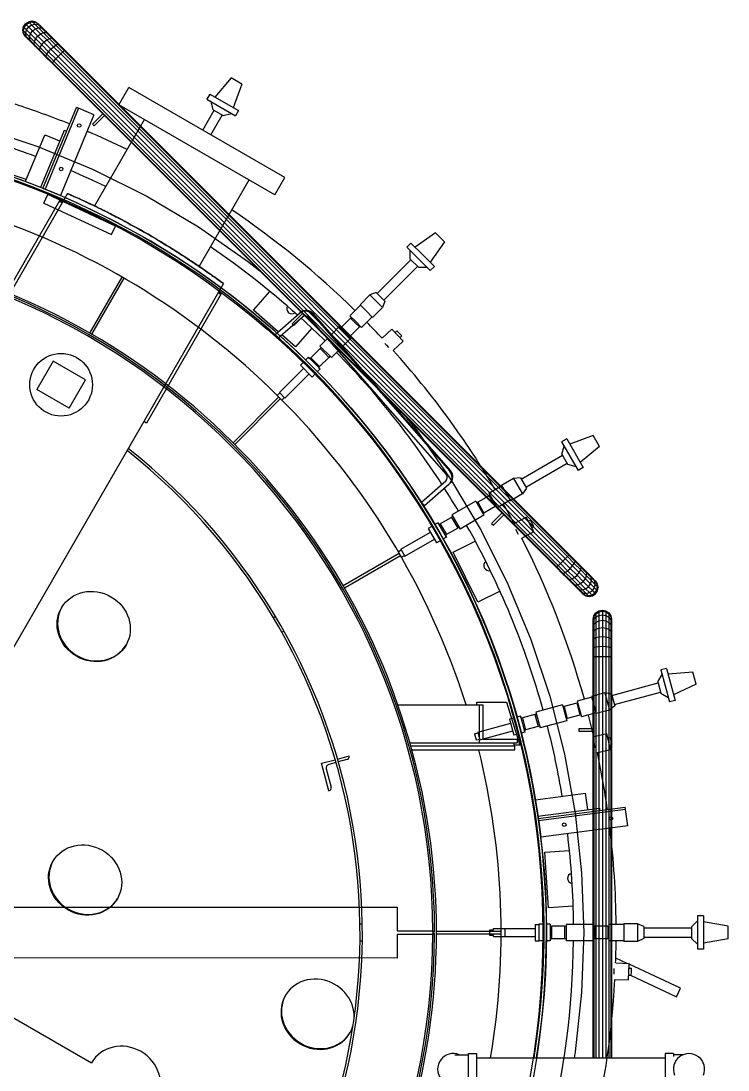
# Model space of a CAD drawing. Header units: metres. Extents: x 0 to 63075, y 0 to 44550.
# Drawn here: x 54203 to 54487.8, y 40315.3 to 40737.9 of the extents above; entities that cross this region are included whole.
import ezdxf

# ---------------------------------------------------------------- set-up
doc = ezdxf.new("R2010")
doc.units = ezdxf.units.M
doc.header["$LTSCALE"] = 75
for name, color, linetype in [('GSB', 7, 'Continuous'), ('ML6', 1, 'Continuous'), ('SL1', 8, 'Continuous')]:
    doc.layers.add(name, color=color, linetype=linetype)

# ---------------------------------------------------------------- blocks, each defined once
blk = doc.blocks.new('A$C6bae614f')
at = {"layer": 'SL1'}
for p, q in [((375117.7, 46084.1), (375123, 46092)), ((375119.9, 46082), (375125.2, 46089.8)), ((375123, 46092), (375130.9, 46097.3)), ((375125.2, 46089.8), (375123, 46092)), ((375125.2, 46089.8), (375133.1, 46095.2)), ((375125.2, 46089.8), (375142.2, 46072.9)), ((375130.9, 46097.3), (375140.3, 46099.2)), ((375133.1, 46095.2), (375130.9, 46097.3)), ((375133.1, 46095.2), (375142.3, 46097.1)), ((375133.1, 46095.2), (375139.5, 46088.8)), ((375139.5, 46088.8), (375148.5, 46091)), ((375140.3, 46099.2), (375149.6, 46097.3)), ((375142.3, 46097.1), (375140.3, 46099.2)), ((375142.3, 46097.1), (375151.5, 46095.4)), ((375142.3, 46097.1), (375148.5, 46091)), ((375148.5, 46091), (375157.3, 46089.7)), ((375148.5, 46091), (375158.4, 46081.1)), ((375149.6, 46097.3), (375157.5, 46092)), ((375151.5, 46095.4), (375149.6, 46097.3)), ((375151.5, 46095.4), (375159.3, 46090.3)), ((375151.5, 46095.4), (375157.3, 46089.7)), ((375157.5, 46092), (375164.5, 46085)), ((375115.9, 46074.8), (375117.7, 46084.1)), ((375117.7, 46065.5), (375115.9, 46074.8)), ((375115.9, 46074.8), (375124.1, 46066.6)), ((375119.9, 46082), (375117.7, 46084.1)), ((375123, 46057.5), (375117.7, 46065.5)), ((375125.4, 46057.8), (375117.7, 46065.5)), ((375117.9, 46072.7), (375119.9, 46082)), ((375119.7, 46063.5), (375117.9, 46072.7)), ((375124.8, 46055.8), (375119.7, 46063.5)), ((375126.3, 46075.6), (375119.9, 46082)), ((375124.1, 46066.6), (375126.3, 46075.6)), ((375125.4, 46057.8), (375124.1, 46066.6)), ((375124.1, 46066.6), (375134, 46056.7)), ((375126.3, 46075.6), (375131.7, 46083.3)), ((375136.6, 46065.2), (375126.3, 46075.6)), ((375131.7, 46083.3), (375139.5, 46088.8)), ((375134, 46056.7), (375136.6, 46065.2)), ((375136.6, 46065.2), (375142.2, 46072.9)), ((375166.8, 46035.1), (375136.6, 46065.2)), ((375139.5, 46088.8), (375163.6, 46064.7)), ((375142.2, 46072.9), (375149.8, 46078.4)), ((375142.2, 46072.9), (375191.4, 46023.7)), ((375149.8, 46078.4), (375158.4, 46081.1)), ((375156.1, 46058.9), (375163.6, 46064.7)), ((375157.3, 46089.7), (375164.5, 46085)), ((375157.3, 46089.7), (375166.5, 46080.5)), ((375158.4, 46081.1), (375204.7, 46034.7)), ((375158.4, 46081.1), (375166.5, 46080.5)), ((375163.6, 46064.7), (375171.5, 46068)), ((375163.6, 46064.7), (375180, 46048.3)), ((375164.5, 46085), (375172.9, 46076.6)), ((375166.5, 46080.5), (375209.7, 46037.2)), ((375166.5, 46080.5), (375172.9, 46076.6)), ((375171.5, 46068), (375178.7, 46068.2)), ((375172.9, 46076.6), (375184.1, 46065.4)), ((375178.7, 46068.2), (375184.1, 46065.4)), ((375184.1, 46065.4), (376581.6, 44667.9)), ((375123, 46057.5), (375124.8, 46055.8)), ((375124.8, 46055.8), (375130, 46050.5)), ((375130, 46050.5), (375125.4, 46057.8)), ((375125.4, 46057.8), (375134.6, 46048.6)), ((375130, 46050.5), (375138.4, 46042.1)), ((375134, 46056.7), (375147.1, 46043.6)), ((375134.6, 46048.6), (375134, 46056.7)), ((375134.6, 46048.6), (375146.8, 46036.3)), ((375138.4, 46042.1), (375134.6, 46048.6)), ((375138.4, 46042.1), (375149.6, 46030.9)), ((375146.8, 46036.3), (375147.1, 46043.6)), ((375146.8, 46036.3), (375177.8, 46005.3)), ((375149.6, 46030.9), (375146.8, 46036.3)), ((375147.1, 46043.6), (375150.4, 46051.5)), ((375147.1, 46043.6), (375198.8, 45991.9)), ((375150.4, 46051.5), (375156.1, 46058.9)), ((375162.8, 46027.9), (375166.8, 46035.1)), ((375166.8, 46035.1), (375172.8, 46042.2)), ((375185.1, 46016.8), (375166.8, 46035.1)), ((375172.8, 46042.2), (375180, 46048.3)), ((375180, 46048.3), (375187.2, 46052.3)), ((375180, 46048.3), (375198.3, 46030)), ((375187.2, 46052.3), (375193.4, 46053.6)), ((375193.4, 46053.6), (375197.6, 46052)), ((375198.3, 46030), (375204.7, 46034.7)), ((375204.7, 46034.7), (375209.7, 46037.2)), ((375204.7, 46034.7), (376576.5, 44662.8)), ((375209.7, 46037.2), (375212.5, 46037.1)), ((375209.7, 46037.2), (375226.9, 46020)), ((375149.6, 46030.9), (375163, 46017.5)), ((375161.5, 46021.7), (375162.8, 46027.9)), ((375163, 46017.5), (375161.5, 46021.7)), ((375163, 46017.5), (375178, 46002.6)), ((375177.8, 46005.3), (375180.3, 46010.3)), ((375178, 46002.6), (375177.8, 46005.3)), ((375177.8, 46005.3), (375195, 45988.1)), ((375180.3, 46010.3), (375185.1, 46016.8)), ((375185.1, 46016.8), (375191.4, 46023.7)), ((375185.1, 46016.8), (375204.4, 45997.5)), ((375191.4, 46023.7), (375198.3, 46030)), ((375191.4, 46023.7), (375211, 46004.1)), ((375198.3, 46030), (375217.6, 46010.7)), ((375211, 46004.1), (375223.2, 46016.3)), ((375217.6, 46010.7), (376570.9, 44657.2)), ((375223.2, 46016.3), (375226.9, 46020)), ((375226.9, 46020), (375228.2, 46021.3)), ((375226.9, 46020), (376580.3, 44666.6)), ((375178, 46002.6), (375193.7, 45986.8)), ((375193.7, 45986.8), (375195, 45988.1)), ((376547.1, 44633.4), (375193.7, 45986.8)), ((375195, 45988.1), (375198.8, 45991.9)), ((375195, 45988.1), (376548.4, 44634.7)), ((375198.8, 45991.9), (375204.4, 45997.5)), ((375198.8, 45991.9), (376552.1, 44638.4)), ((375204.4, 45997.5), (375211, 46004.1)), ((375204.4, 45997.5), (376557.7, 44644)), ((375211, 46004.1), (376564.3, 44650.6)), ((375674.4, 45946.4), (375631.4, 45895.1)), ((375703.5, 45929.6), (375674.4, 45946.4)), ((375703.5, 45929.6), (375680.6, 45866.7)), ((375373.5, 45874.5), (375400.2, 45920.8)), ((375818.5, 45679.3), (375400.2, 45920.8)), ((375617.5, 45903.1), (375609.6, 45889.4)), ((375617.5, 45903.1), (375694.5, 45858.7)), ((375169.7, 45650.1), (375259.7, 45867.4)), ((375265.5, 45865), (375175.6, 45647.8)), ((375265.5, 45865), (375259.7, 45867.4)), ((375306.6, 45847.9), (375265.5, 45865)), ((375791.8, 45633), (375373.5, 45874.5)), ((375609.6, 45889.4), (375686.6, 45844.9)), ((375626.7, 45861.1), (375620.8, 45882.9)), ((375306.6, 45847.9), (375216.7, 45630.8)), ((375330.7, 45849.9), (375303, 45822.2)), ((375307.5, 45817.8), (375335.1, 45845.4)), ((375598.4, 45806.3), (375629.1, 45859.7)), ((375620.2, 45793.7), (375651.1, 45847)), ((375626.7, 45861.1), (375653.6, 45845.6)), ((375653.6, 45845.6), (375675.4, 45851.4)), ((375694.5, 45858.7), (375686.6, 45844.9)), ((375004.3, 45813.1), (375156.7, 45762.4)), ((375303, 45822.2), (375307.5, 45817.8)), ((375308.4, 45602.9), (375442.3, 45834.8)), ((375172.9, 45790.6), (375122.3, 45668.5)), ((375227.3, 45805.9), (375163.8, 45652.5)), ((375215.3, 45776.9), (375178.9, 45792)), ((375233.2, 45803.5), (375227.3, 45805.9)), ((375156.7, 45762.4), (375305.1, 45700.9)), ((375124.6, 45674), (374992.1, 45719)), ((375305.1, 45700.9), (375448.7, 45629)), ((375589, 45440.9), (375722.9, 45672.8)), ((375791.8, 45633), (375818.5, 45679.3)), ((375169.7, 45650.3), (375175.6, 45647.8)), ((375175.6, 45647.8), (375216.7, 45630.8)), ((375235.9, 45636.2), (373486.8, 42606.9)), ((375015, 45270.6), (375215.2, 45617.4)), ((375172.4, 45610.7), (375183.1, 45633.7)), ((375364.4, 45549.2), (375183.1, 45633.7)), ((375448.7, 45629), (375586.9, 45547)), ((375172.4, 45610.7), (375353.7, 45526.2)), ((375353.7, 45526.2), (375364.4, 45549.2)), ((375586.9, 45547), (375718.8, 45455.4)), ((376223.2, 45530.8), (376168.4, 45492.3)), ((376247, 45507), (376223.2, 45530.8)), ((376157.1, 45503.7), (376145.9, 45492.5)), ((376157.1, 45503.7), (376188.5, 45472.3)), ((376247, 45507), (376208.6, 45452.2)), ((376145.9, 45492.5), (376208.7, 45429.6)), ((376155, 45460.8), (376155, 45483.3)), ((376188.5, 45472.3), (376219.9, 45440.8)), ((375718.8, 45455.4), (375751.3, 45429.2)), ((376066.6, 45368), (376157.1, 45458.8)), ((376155, 45460.8), (376177, 45438.8)), ((376084.2, 45350.4), (376175, 45440.8)), ((376177, 45438.8), (376199.6, 45438.8)), ((376219.9, 45440.8), (376208.7, 45429.6)), ((375654.2, 45394.7), (373905.1, 42365.4)), ((375381.9, 45412.5), (375295.2, 45262.3)), ((375300.7, 45259.1), (375387.4, 45409.3)), ((375648.2, 45367.4), (375448, 45020.6)), ((375734.9, 45323.9), (375778.8, 45373.9)), ((376046.8, 45364.3), (376020.5, 45338.1)), ((376063.9, 45370.7), (376046.8, 45364.3)), ((376046.8, 45364.3), (376080.5, 45330.5)), ((376063.9, 45370.7), (376087, 45347.6)), ((376021.9, 45336.8), (375993.5, 45308.4)), ((376020.5, 45338.1), (376037.4, 45321.2)), ((376080.5, 45330.5), (376054.3, 45304.3)), ((376087, 45347.6), (376080.5, 45330.5)), ((375801.3, 45265.7), (375734.9, 45323.9)), ((375791.9, 45257.5), (375857.3, 45314.7)), ((375865.7, 45305.1), (375800.3, 45247.9)), ((375865.9, 45314.6), (375838.3, 45286.9)), ((375842.8, 45282.5), (375870.4, 45310.1)), ((375857.3, 45314.7), (375859.5, 45316.5)), ((376251.5, 44883.3), (375883.6, 45303.9)), ((375893.2, 45312.3), (376261, 44891.6)), ((376263.1, 44893.5), (375895.3, 45314.1)), ((375995.1, 45302.5), (375970.4, 45277.7)), ((375993.5, 45308.4), (376009, 45292.8)), ((375997.4, 45304.5), (375995.1, 45302.5)), ((375995.1, 45302.5), (376006.9, 45290.7)), ((376053, 45305.6), (376024.6, 45277.3)), ((376037.4, 45321.2), (376054.3, 45304.3)), ((375838.3, 45286.9), (375842.8, 45282.5)), ((375891.6, 45275), (375847.7, 45225)), ((375964.5, 45279.4), (375943.8, 45258.7)), ((375964.5, 45279.4), (375995.6, 45248.3)), ((375968.4, 45275.5), (375970.4, 45277.7)), ((375970.4, 45277.7), (375982.2, 45265.9)), ((376018.7, 45278.9), (375994, 45254.1)), ((376006.9, 45290.7), (376018.7, 45278.9)), ((376009, 45292.8), (376024.6, 45277.3)), ((376020.7, 45281.2), (376018.7, 45278.9)), ((375800.3, 45247.9), (375791.9, 45257.5)), ((375847.7, 45225), (375810.9, 45257.2)), ((375932.8, 45247.7), (375912.4, 45227.3)), ((375995.6, 45248.3), (375972.8, 45225.5)), ((375982.2, 45265.9), (375994, 45254.1)), ((375991.7, 45252.2), (375994, 45254.1)), ((376079.7, 45248.1), (376106, 45272.7)), ((376121, 45256.6), (376106, 45272.7)), ((376114.4, 45263.7), (376119.5, 45268.4)), ((376126.1, 45261.4), (376119.5, 45268.4)), ((376136, 45240.5), (376121, 45256.6)), ((376132.7, 45254.3), (376126.1, 45261.4)), ((376127.6, 45249.5), (376132.7, 45254.3)), ((375913.2, 45220.6), (375888.4, 45195.8)), ((375912.4, 45227.3), (375943.5, 45196.2)), ((375916.3, 45223.4), (375913.2, 45220.6)), ((375913.2, 45220.6), (375925, 45208.8)), ((376087.2, 45234.2), (376091.8, 45229.3)), ((376091.8, 45229.3), (376097.1, 45223.5)), ((376109.4, 45215.7), (376136, 45240.5)), ((375882, 45197.3), (375874.9, 45190.1)), ((375882, 45197.3), (375874.9, 45190.1)), ((375913.5, 45165.8), (375882, 45197.3)), ((375886.1, 45193.2), (375882, 45197.3)), ((375886.1, 45193.2), (375888.4, 45195.8)), ((375888.4, 45195.8), (375912.1, 45172.2)), ((375936.8, 45197), (375912.1, 45172.2)), ((375925, 45208.8), (375936.8, 45197)), ((375939.6, 45200.1), (375936.8, 45197)), ((375961.8, 45214.5), (375943.5, 45196.2)), ((375197.4, 45186.5), (375153.7, 45110.9)), ((375284, 45136.5), (375197.4, 45186.5)), ((375804.1, 45102.9), (375868.7, 45167.5)), ((375868.2, 45183.4), (375860.5, 45175.7)), ((375868.2, 45183.4), (375860.5, 45175.7)), ((375860.5, 45175.7), (375891.9, 45144.2)), ((375913.5, 45165.8), (375906.3, 45158.7)), ((375913.5, 45165.8), (375906.3, 45158.7)), ((375909.4, 45169.9), (375912.1, 45172.2)), ((375909.4, 45169.9), (375913.5, 45165.8)), ((375240.3, 45060.9), (375284, 45136.5)), ((375819.2, 45087.9), (375883.7, 45152.4)), ((375899.6, 45151.9), (375891.9, 45144.2)), ((375899.6, 45151.9), (375891.9, 45144.2)), ((375240.3, 45060.9), (375153.7, 45110.9)), ((375802.5, 45090.8), (375679.8, 44968.1)), ((375684.3, 44963.6), (375807, 45086.3)), ((375798.4, 45094.5), (375805.4, 45101.6)), ((375798.4, 45094.5), (375810.7, 45082.2)), ((375804.1, 45102.9), (375819.2, 45087.9)), ((375810.7, 45082.2), (375817.8, 45089.2)), ((375448, 45020.6), (375440.6, 45024.8)), ((376145.5, 45035), (376171.6, 45002.6)), ((376171.6, 45002.6), (376263.2, 44870.6)), ((376574.9, 44978.2), (376561.2, 44970.3)), ((376561.2, 44970.3), (376605.6, 44893.3)), ((376574.9, 44978.2), (376619.3, 44901.2)), ((376645.8, 44987.3), (376582.9, 44964.3)), ((376662.6, 44958.2), (376645.8, 44987.3)), ((376561.8, 44937.3), (376567.6, 44959.1)), ((376561.8, 44937.3), (376577.3, 44910.4)), ((376662.6, 44958.2), (376611.3, 44915.1)), ((376452.4, 44870.6), (376563.2, 44934.9)), ((376464.8, 44849), (376575.9, 44912.9)), ((376577.3, 44910.4), (376599.1, 44904.6)), ((376619.3, 44901.2), (376605.6, 44893.3)), ((376184.9, 44808.2), (376250.3, 44865.4)), ((376258.6, 44855.8), (376193.2, 44798.6)), ((376260.7, 44857.6), (376258.6, 44855.8)), ((376263.2, 44870.6), (376345.2, 44732.5)), ((376401.1, 44852), (376366.3, 44831.9)), ((376432.2, 44872.1), (376400.1, 44853.6)), ((376400.1, 44853.6), (376424, 44812.2)), ((376450.4, 44873.9), (376432.2, 44872.1)), ((376432.2, 44872.1), (376456.1, 44830.8)), ((376450.4, 44873.9), (376466.8, 44845.7)), ((376366.4, 44825.8), (376336, 44808.3)), ((376366.3, 44831.9), (376388.3, 44793.8)), ((376369.1, 44827.1), (376366.4, 44825.8)), ((376366.4, 44825.8), (376383.1, 44796.9)), ((376456.1, 44830.8), (376424, 44812.2)), ((376466.8, 44845.7), (376456.1, 44830.8)), ((376193.2, 44798.6), (376184.9, 44808.2)), ((376330.8, 44811.4), (376267, 44774.6)), ((376330.8, 44811.4), (376352.8, 44773.3)), ((376333.5, 44806.6), (376336, 44808.3)), ((376336, 44808.3), (376352.7, 44779.4)), ((376383.1, 44796.9), (376352.7, 44779.4)), ((376385.5, 44798.6), (376383.1, 44796.9)), ((376423.1, 44813.9), (376388.3, 44793.8)), ((376266, 44767.9), (376235.7, 44750.4)), ((376269.8, 44769.8), (376266, 44767.9)), ((376266, 44767.9), (376282.7, 44739)), ((376267, 44774.6), (376289, 44736.5)), ((376352.8, 44773.3), (376289, 44736.5)), ((376350, 44778.1), (376352.7, 44779.4)), ((376401.2, 44779.3), (376373.5, 44751.7)), ((376378, 44747.2), (376405.7, 44774.8)), ((376434, 44751.4), (376465.7, 44768.3)), ((376486.4, 44729.5), (376465.7, 44768.3)), ((376212.9, 44743.6), (376203.5, 44738.2)), ((376212.9, 44743.6), (376203.5, 44738.2)), ((376229.9, 44753.4), (376221.1, 44748.4)), ((376229.9, 44753.4), (376221.1, 44748.4)), ((376252.1, 44714.9), (376229.9, 44753.4)), ((376232.8, 44748.5), (376229.9, 44753.4)), ((376232.8, 44748.5), (376235.7, 44750.4)), ((376235.7, 44750.4), (376252.4, 44721.5)), ((376286.2, 44741.2), (376282.7, 44739)), ((376373.5, 44751.7), (376378, 44747.2)), ((376471.5, 44757.4), (376477.7, 44760.7)), ((376486.8, 44743.6), (376477.7, 44760.7)), ((376480.6, 44740.4), (376486.8, 44743.6)), ((376130.2, 44682.5), (376209.3, 44728.2)), ((376203.5, 44738.2), (376225.7, 44699.7)), ((376252.1, 44714.9), (376243.4, 44709.9)), ((376252.1, 44714.9), (376243.4, 44709.9)), ((376249.3, 44719.9), (376252.4, 44721.5)), ((376249.3, 44719.9), (376252.1, 44714.9)), ((376282.7, 44739), (376252.4, 44721.5)), ((376345.2, 44732.5), (376417.1, 44588.9)), ((376437.6, 44736), (376444.5, 44723.2)), ((376454.3, 44712.4), (376486.4, 44729.5)), ((376140.8, 44664), (376219.9, 44709.7)), ((376235.2, 44705.1), (376225.7, 44699.7)), ((376235.2, 44705.1), (376225.7, 44699.7)), ((376270, 44674.6), (376329.7, 44704)), ((376125.5, 44671.2), (375975.3, 44584.4)), ((375978.5, 44578.9), (376128.7, 44665.7)), ((376122.5, 44675.8), (376131.1, 44680.8)), ((376122.5, 44675.8), (376131.2, 44660.7)), ((376130.2, 44682.5), (376140.8, 44664)), ((376131.2, 44660.7), (376139.9, 44665.7)), ((376336.3, 44540), (376270, 44674.6)), ((376564.3, 44650.6), (376580.3, 44666.6)), ((376590.2, 44638), (376570.9, 44657.2)), ((376595, 44644.4), (376576.5, 44662.8)), ((376580.3, 44666.6), (376581.6, 44667.9)), ((376597.5, 44649.4), (376580.3, 44666.6)), ((376597.3, 44652.2), (376581.6, 44667.9)), ((376547.1, 44633.4), (376548.4, 44634.7)), ((376547.1, 44633.4), (376562.8, 44617.6)), ((376548.4, 44634.7), (376557.7, 44644)), ((376565.6, 44617.5), (376548.4, 44634.7)), ((376570.6, 44620), (376552.1, 44638.4)), ((376557.7, 44644), (376564.3, 44650.6)), ((376577, 44624.8), (376557.7, 44644)), ((376583.9, 44631.1), (376564.3, 44650.6)), ((376577, 44624.8), (376583.9, 44631.1)), ((376583.9, 44631.1), (376590.2, 44638)), ((376583.9, 44631.1), (376602.5, 44612.5)), ((376590.2, 44638), (376595, 44644.4)), ((376590.2, 44638), (376625, 44603.2)), ((376595, 44644.4), (376597.5, 44649.4)), ((376595, 44644.4), (376612.5, 44626.9)), ((376597.5, 44649.4), (376597.3, 44652.2)), ((376597.3, 44652.2), (376612.3, 44637.2)), ((376597.5, 44649.4), (376613.8, 44633)), ((376608.5, 44619.6), (376612.5, 44626.9)), ((376613.8, 44633), (376612.3, 44637.2)), ((376612.3, 44637.2), (376625.7, 44623.8)), ((376612.5, 44626.9), (376613.8, 44633)), ((376612.5, 44626.9), (376628.2, 44611.1)), ((376613.8, 44633), (376649.9, 44596.9)), ((376562.8, 44617.6), (376565.6, 44617.5)), ((376562.8, 44617.6), (376577.8, 44602.7)), ((376565.6, 44617.5), (376570.6, 44620)), ((376565.6, 44617.5), (376581.9, 44601.2)), ((376570.6, 44620), (376577, 44624.8)), ((376570.6, 44620), (376588.1, 44602.5)), ((376595.3, 44606.4), (376577, 44624.8)), ((376577.8, 44602.7), (376581.9, 44601.2)), ((376577.8, 44602.7), (376591.2, 44589.3)), ((376581.9, 44601.2), (376588.1, 44602.5)), ((376581.9, 44601.2), (376618, 44565)), ((376588.1, 44602.5), (376595.3, 44606.4)), ((376588.1, 44602.5), (376617, 44573.6)), ((376595.3, 44606.4), (376602.5, 44612.5)), ((376625.5, 44576.3), (376595.3, 44606.4)), ((376602.5, 44612.5), (376608.5, 44619.6)), ((376602.5, 44612.5), (376619.2, 44595.8)), ((376619.2, 44595.8), (376625, 44603.2)), ((376625, 44603.2), (376628.2, 44611.1)), ((376625, 44603.2), (376655.4, 44572.8)), ((376628.5, 44618.4), (376625.7, 44623.8)), ((376625.7, 44623.8), (376636.9, 44612.6)), ((376628.2, 44611.1), (376628.5, 44618.4)), ((376628.2, 44611.1), (376641.4, 44598)), ((376636.9, 44612.6), (376650.5, 44598.9)), ((376640.7, 44606.1), (376636.9, 44612.6)), ((376641.4, 44598), (376640.7, 44606.1)), ((376649.9, 44596.9), (376645.3, 44604.2)), ((376655.6, 44591.2), (376650.5, 44598.9)), ((376650.5, 44598.9), (376652.3, 44597.2)), ((376417.1, 44588.9), (376478.5, 44440.5)), ((376591.2, 44589.3), (376596.6, 44586.5)), ((376591.2, 44589.3), (376610.8, 44569.7)), ((376596.6, 44586.5), (376603.8, 44586.7)), ((376602.4, 44578.1), (376608.8, 44574.2)), ((376603.8, 44586.7), (376611.8, 44590)), ((376608.8, 44574.2), (376617, 44573.6)), ((376611.8, 44590), (376619.2, 44595.8)), ((376617, 44573.6), (376625.5, 44576.3)), ((376617, 44573.6), (376626.8, 44563.7)), ((376619.2, 44595.8), (376633.1, 44581.9)), ((376625.5, 44576.3), (376633.1, 44581.9)), ((376635.8, 44566), (376625.5, 44576.3)), ((376633.1, 44581.9), (376638.7, 44589.5)), ((376633.1, 44581.9), (376643.6, 44571.4)), ((376635.8, 44566), (376643.6, 44571.4)), ((376638.7, 44589.5), (376641.4, 44598)), ((376641.4, 44598), (376651.2, 44588.1)), ((376643.6, 44571.4), (376649, 44579.2)), ((376643.6, 44571.4), (376650.1, 44564.9)), ((376649, 44579.2), (376651.2, 44588.1)), ((376651.2, 44588.1), (376649.9, 44596.9)), ((376649.9, 44596.9), (376655.6, 44591.2)), ((376650.1, 44564.9), (376655.4, 44572.8)), ((376651.2, 44588.1), (376657.4, 44582)), ((376657.6, 44589.3), (376652.3, 44597.2)), ((376652.3, 44562.7), (376657.6, 44570.6)), ((376655.4, 44572.8), (376657.4, 44582)), ((376655.4, 44572.8), (376657.6, 44570.6)), ((376657.4, 44582), (376655.6, 44591.2)), ((376655.6, 44591.2), (376657.6, 44589.3)), ((376657.4, 44582), (376659.4, 44579.9)), ((376659.4, 44579.9), (376657.6, 44589.3)), ((376657.6, 44570.6), (376659.4, 44579.9)), ((376396, 44569.5), (376336.3, 44540)), ((376610.8, 44569.7), (376616, 44564.4)), ((376610.8, 44569.7), (376618, 44565)), ((376616, 44564.4), (376623.8, 44559.3)), ((376616, 44564.4), (376617.8, 44562.7)), ((376617.8, 44562.7), (376625.7, 44557.4)), ((376618, 44565), (376626.8, 44563.7)), ((376618, 44565), (376623.8, 44559.3)), ((376623.8, 44559.3), (376633, 44557.6)), ((376623.8, 44559.3), (376625.7, 44557.4)), ((376625.7, 44557.4), (376635, 44555.5)), ((376626.8, 44563.7), (376635.8, 44566)), ((376626.8, 44563.7), (376633, 44557.6)), ((376633, 44557.6), (376642.2, 44559.6)), ((376633, 44557.6), (376635, 44555.5)), ((376635, 44555.5), (376644.4, 44557.4)), ((376644.4, 44557.4), (376635.8, 44566)), ((376642.2, 44559.6), (376650.1, 44564.9)), ((376644.4, 44557.4), (376652.3, 44562.7)), ((376650.1, 44564.9), (376652.3, 44562.7)), ((376653.1, 44511.8), (376661.1, 44517.1)), ((376653.1, 44508.9), (376661.1, 44514)), ((376661.1, 44517.1), (376661, 43317.8)), ((376661.1, 44517.1), (376670.4, 44519)), ((376661.1, 44514), (376670.4, 44515.8)), ((376670.4, 44519), (376679.7, 44517.1)), ((376670.4, 44519), (376670.4, 43317.8)), ((376670.4, 44515.8), (376679.7, 44514)), ((376679.7, 44517.1), (376687.6, 44511.8)), ((376679.7, 44517.1), (376679.7, 43317.8)), ((376679.7, 44514), (376687.6, 44508.9)), ((375793.5, 44501.8), (375788, 44498.6)), ((376646, 44494.6), (376647.8, 44503.9)), ((376646, 44492.1), (376647.8, 44501.2)), ((376646, 44494.6), (376646, 44492.1)), ((376646, 44484.7), (376647.8, 44493.1)), ((376646, 43317.8), (376646, 44492.1)), ((376647.8, 44503.9), (376647.8, 43317.8)), ((376647.8, 44503.9), (376653.1, 44511.8)), ((376647.8, 44501.2), (376653.1, 44508.9)), ((376647.8, 44493.1), (376653.1, 44500.2)), ((376647.8, 44480.1), (376653.1, 44486.2)), ((376653.1, 44511.8), (376653.1, 43317.8)), ((376653.1, 44500.2), (376661.1, 44505)), ((376653.1, 44486.2), (376661.1, 44490.4)), ((376661.1, 44505), (376670.4, 44506.6)), ((376661.1, 44490.4), (376670.4, 44491.8)), ((376670.4, 44506.6), (376679.7, 44505)), ((376670.4, 44491.8), (376679.7, 44490.4)), ((376679.7, 44505), (376687.6, 44500.2)), ((376679.7, 44490.4), (376687.6, 44486.2)), ((376687.6, 44511.8), (376692.9, 44503.9)), ((376687.6, 44508.9), (376687.6, 44511.8)), ((376687.6, 44508.9), (376692.9, 44501.2)), ((376687.6, 44508.9), (376687.6, 43317.8)), ((376687.6, 44500.2), (376692.9, 44493.1)), ((376687.6, 44486.2), (376692.9, 44480.1)), ((376692.9, 44503.9), (376694.8, 44494.6)), ((376692.9, 44501.2), (376692.9, 44503.9)), ((376692.9, 44501.2), (376692.9, 43317.8)), ((376692.9, 44501.2), (376694.8, 44492.1)), ((376692.9, 44493.1), (376694.8, 44484.7)), ((376694.8, 44492.1), (376694.8, 44494.6)), ((376694.8, 44492.1), (376694.8, 43317.8)), ((375810.5, 44459.6), (375816, 44462.8)), ((376646, 44472.8), (376647.8, 44480.1)), ((376646, 44456.9), (376647.8, 44462.7)), ((376647.8, 44462.7), (376653.1, 44467.7)), ((376653.1, 44467.7), (376661.1, 44471)), ((376661.1, 44471), (376670.4, 44472.1)), ((376670.4, 44472.1), (376679.7, 44471)), ((376679.7, 44471), (376687.6, 44467.7)), ((376687.6, 44467.7), (376692.9, 44462.7)), ((376692.9, 44480.1), (376694.8, 44472.8)), ((376692.9, 44462.7), (376694.8, 44456.9)), ((376478.5, 44440.5), (376529.2, 44288.1)), ((376646, 44438), (376647.8, 44442)), ((376647.8, 44442), (376653.1, 44445.4)), ((376653.1, 44445.4), (376661.1, 44447.7)), ((376661.1, 44447.7), (376670.4, 44448.5)), ((376670.4, 44448.5), (376679.7, 44447.7)), ((376679.7, 44447.7), (376687.6, 44445.4)), ((376687.6, 44445.4), (376692.9, 44442)), ((376692.9, 44442), (376694.8, 44438)), ((376646, 44416.8), (376647.8, 44418.9)), ((376647.8, 44418.9), (376653.1, 44420.7)), ((376653.1, 44420.7), (376661.1, 44421.8)), ((376661.1, 44421.8), (376670.4, 44422.2)), ((376670.4, 44422.2), (376679.7, 44421.8)), ((376679.7, 44421.8), (376687.6, 44420.7)), ((376687.6, 44420.7), (376692.9, 44418.9)), ((376692.9, 44418.9), (376694.8, 44416.8)), ((376646, 44394.6), (376694.8, 44394.6)), ((376819.2, 44326.4), (376830.5, 44345.9)), ((376842.4, 44362.6), (376827.1, 44358.5)), ((376827.1, 44358.5), (376850.1, 44272.6)), ((376842.4, 44362.6), (376865.4, 44276.7)), ((376913.3, 44352.9), (376846.6, 44347.1)), ((376922, 44320.5), (376913.3, 44352.9)), ((376696.2, 44290.3), (376819.9, 44323.7)), ((376819.2, 44326.4), (376827.3, 44296.4)), ((376922, 44320.5), (376861.3, 44292.2)), ((376677.2, 44297), (376641.4, 44287.4)), ((376677.2, 44297), (376689.6, 44250.9)), ((376695.2, 44294), (376677.2, 44297)), ((376695.2, 44294), (376703.7, 44262.5)), ((376702.7, 44266.2), (376826.5, 44299.1)), ((376827.3, 44296.4), (376846.8, 44285.1)), ((376121.9, 44265), (376349.6, 44265)), ((376333.7, 44272.1), (376413.7, 44272.1)), ((376333.7, 44265), (376333.7, 44272.1)), ((376340, 44265), (376340, 44163.4)), ((376349.6, 44265), (376349.6, 44173)), ((376413.7, 44272.1), (376448.7, 44157.1)), ((376563.5, 44264.6), (376492.3, 44245.5)), ((376529.2, 44288.1), (376569, 44132.4)), ((376563.5, 44264.6), (376574.9, 44222.1)), ((376601.6, 44269.3), (376567.8, 44260.2)), ((376604.5, 44269.9), (376601.6, 44269.3)), ((376601.6, 44269.3), (376610.2, 44237)), ((376641.9, 44285.6), (376603.1, 44275.2)), ((376603.1, 44275.2), (376614.5, 44232.7)), ((376641.4, 44287.4), (376653.7, 44241.3)), ((376703.7, 44262.5), (376689.6, 44250.9)), ((376865.4, 44276.7), (376850.1, 44272.6)), ((376451, 44234.7), (376441.3, 44232.1)), ((376451, 44234.7), (376441.3, 44232.1)), ((376451, 44234.7), (376462.5, 44191.7)), ((376452.5, 44229.2), (376451, 44234.7)), ((376489.7, 44239.3), (376455.8, 44230.3)), ((376493.8, 44240.2), (376489.7, 44239.3)), ((376489.7, 44239.3), (376498.3, 44207.1)), ((376492.3, 44245.5), (376503.7, 44203)), ((376564.9, 44259.3), (376567.8, 44260.2)), ((376567.8, 44260.2), (376576.4, 44228)), ((376610.2, 44237), (376576.4, 44228)), ((376613.1, 44238), (376610.2, 44237)), ((376653.3, 44243.1), (376614.5, 44232.7)), ((376689.6, 44250.9), (376653.7, 44241.3)), ((376336.4, 44192), (376424.6, 44215.6)), ((376432.1, 44229.6), (376421.6, 44226.8)), ((376432.1, 44229.6), (376421.6, 44226.8)), ((376421.6, 44226.8), (376433.1, 44183.8)), ((376452.5, 44229.2), (376455.8, 44230.3)), ((376455.8, 44230.3), (376464.5, 44198)), ((376498.3, 44207.1), (376464.5, 44198)), ((376502.3, 44208.3), (376498.3, 44207.1)), ((376574.9, 44222.1), (376503.7, 44203)), ((376573.5, 44227.4), (376576.4, 44228)), ((376327.2, 44187.5), (376336.8, 44190.1)), ((376327.2, 44187.5), (376331.7, 44170.7)), ((376336.4, 44192), (376341.9, 44171.4)), ((376341.9, 44171.4), (376430.1, 44195)), ((376443.6, 44186.7), (376433.1, 44183.8)), ((376443.6, 44186.7), (376433.1, 44183.8)), ((376462.5, 44191.7), (376452.8, 44189.1)), ((376462.5, 44191.7), (376452.8, 44189.1)), ((376461.1, 44197.3), (376464.5, 44198)), ((376461.1, 44197.3), (376462.5, 44191.7)), ((376606.9, 44200.9), (376606.9, 44194.6)), ((376646, 44200.9), (376606.9, 44200.9)), ((376606.9, 44194.6), (376646, 44194.6)), ((376647.6, 44179.9), (376682.7, 44188)), ((376692.6, 44145.2), (376682.7, 44188)), ((376685.4, 44176), (376692.3, 44177.6)), ((376694.4, 44168.2), (376692.3, 44177.6)), ((376154.1, 44163.4), (376441.6, 44163.4)), ((376435.4, 44153.9), (376156.8, 44153.9)), ((376331.7, 44170.7), (376341.4, 44173.2)), ((376349.6, 44173), (376441.6, 44173)), ((376433, 44163.4), (376433, 44153.9)), ((376448.7, 44157.1), (376433, 44157.1)), ((376435.4, 44144.4), (376435.4, 44153.9)), ((376441.6, 44173), (376441.6, 44163.4)), ((376647.1, 44164.1), (376650.4, 44149.9)), ((376689.8, 44157.2), (376696.6, 44158.8)), ((376696.6, 44158.8), (376694.4, 44168.2)), ((375960, 44119.6), (375991.1, 44127.9)), ((376159.4, 44144.4), (376435.4, 44144.4)), ((376569, 44132.4), (376597.5, 43974.4)), ((376657.1, 44136.9), (376692.6, 44145.2)), ((375917.5, 44108.2), (375953.9, 44117.9)), ((375937.2, 44034.6), (375917.5, 44108.2)), ((375929.9, 44092.9), (375942.9, 44044.4)), ((375956.1, 44110.2), (375937, 44105.1)), ((375985.4, 44118.1), (375962.2, 44111.9)), ((376490.7, 44010.2), (376625.3, 44027.9)), ((376631.1, 43983.8), (376625.3, 44027.9)), ((376497.6, 43966.2), (376662.3, 43987.9)), ((376498.5, 43960), (376731.7, 43990.7)), ((376732.5, 43984.4), (376499.5, 43953.7)), ((376662.3, 43987.9), (376663.1, 43981.6)), ((376738.3, 43940.3), (376731.7, 43990.7)), ((376498.7, 43960), (376505.3, 43909.6)), ((376597.5, 43974.4), (376614.6, 43814.7)), ((376738.3, 43940.3), (376505.3, 43909.6)), ((376515.9, 43870), (376582.3, 43874.3)), ((376525.7, 43720.3), (376515.9, 43870)), ((376614.6, 43814.7), (376620.4, 43654.2)), ((374662.5, 43722.5), (376120.4, 43722.4)), ((376120.4, 43722.4), (376120.4, 43658.9)), ((376592.1, 43724.6), (376525.7, 43720.3)), ((376925.7, 43698.6), (376925.7, 43609.7)), ((376941.5, 43698.6), (376925.7, 43698.6)), ((376941.5, 43698.6), (376941.5, 43609.7)), ((376026.6, 43676.7), (376020.2, 43676.7)), ((376490.4, 43676.2), (376490.4, 43632.2)), ((376490.4, 43676.2), (376499.9, 43676.2)), ((376499.9, 43676.4), (376499.9, 43631.9)), ((376510.8, 43676.4), (376499.9, 43676.4)), ((376530.4, 43676.4), (376520.3, 43676.4)), ((376530.4, 43676.4), (376530.4, 43631.9)), ((376530.4, 43676.2), (376530.4, 43676.4)), ((376530.4, 43670.7), (376533.9, 43670.9)), ((376533.9, 43670.9), (376533.9, 43637.5)), ((376568.9, 43670.9), (376533.9, 43670.9)), ((376568.9, 43670.9), (376568.9, 43637.5)), ((376573.1, 43670.7), (376568.9, 43670.9)), ((376573.1, 43676.2), (376573.1, 43632.2)), ((376646.7, 43676.2), (376573.1, 43676.2)), ((376646.7, 43676.2), (376646.7, 43632.2)), ((376646.7, 43670.7), (376649.7, 43670.9)), ((376649.7, 43670.9), (376649.7, 43637.5)), ((376684.7, 43670.9), (376649.7, 43670.9)), ((376684.7, 43670.9), (376684.7, 43637.5)), ((376687.7, 43670.7), (376684.7, 43670.9)), ((376687.7, 43676.2), (376687.7, 43632.2)), ((376727.9, 43676.2), (376687.7, 43676.2)), ((376727.9, 43678), (376727.9, 43630.3)), ((376765, 43678), (376727.9, 43678)), ((376765, 43678), (376765, 43630.3)), ((376781.6, 43670.5), (376765, 43678)), ((376781.6, 43670.5), (376781.6, 43637.8)), ((376909.7, 43669.7), (376925.7, 43685.7)), ((377007.4, 43671), (376941.5, 43682.6)), ((377007.4, 43637.3), (377007.4, 43671)), ((376120.4, 43658.9), (376215.6, 43658.9)), ((376120.4, 43649.4), (376120.4, 43585.9)), ((376215.6, 43649.4), (376120.4, 43649.4)), ((376215.6, 43658.9), (376215.6, 43649.4)), ((376215.6, 43656.6), (376220.4, 43656.6)), ((376220.4, 43651.8), (376215.6, 43651.8)), ((376398.9, 43657.3), (376225.4, 43657.4)), ((376225.4, 43651), (376398.9, 43651)), ((376368.5, 43661.9), (376378.5, 43661.9)), ((376368.5, 43646.4), (376368.5, 43661.9)), ((376378.5, 43646.4), (376368.5, 43646.4)), ((376378.5, 43661.9), (376378.5, 43664.8)), ((376378.5, 43664.8), (376408.5, 43664.8)), ((376378.5, 43643.5), (376378.5, 43646.4)), ((376378.5, 43643.5), (376408.5, 43643.5)), ((376408.5, 43664.8), (376408.5, 43643.5)), ((376408.5, 43664.8), (376490.4, 43664.8)), ((376408.5, 43643.5), (376490.4, 43643.5)), ((376620.4, 43654.2), (376614.6, 43493.7)), ((376781.6, 43666.6), (376909.7, 43666.9)), ((376781.6, 43641.7), (376909.7, 43641.5)), ((376909.7, 43669.7), (376909.7, 43638.6)), ((376020.2, 43631.7), (376026.6, 43631.7)), ((376490.4, 43632.2), (376499.9, 43632.2)), ((376510.8, 43631.9), (376499.9, 43631.9)), ((376530.4, 43631.9), (376520.3, 43631.9)), ((376530.4, 43637.7), (376533.9, 43637.5)), ((376530.4, 43632.2), (376530.4, 43631.9)), ((376568.9, 43637.5), (376533.9, 43637.5)), ((376573.1, 43637.7), (376568.9, 43637.5)), ((376646.7, 43632.2), (376573.1, 43632.2)), ((376646.7, 43637.7), (376649.7, 43637.5)), ((376684.7, 43637.5), (376649.7, 43637.5)), ((376687.7, 43637.7), (376684.7, 43637.5)), ((376727.9, 43632.2), (376687.7, 43632.2)), ((376765, 43630.3), (376727.9, 43630.3)), ((376781.6, 43637.8), (376765, 43630.3)), ((376909.7, 43638.6), (376925.7, 43622.7)), ((377007.4, 43637.3), (376941.5, 43625.7)), ((376120.4, 43585.9), (374662.5, 43586)), ((376737.2, 43571.5), (376706.5, 43585.9)), ((376941.5, 43609.7), (376925.7, 43609.7)), ((374850, 43565), (375300.3, 43305)), ((376701.5, 43557.5), (376701, 43542.9)), ((376706.1, 43572.6), (376742, 43571.4)), ((376740.5, 43527.4), (376742, 43571.4)), ((376741.6, 43559.1), (376748.6, 43558.8)), ((376879.7, 43505.1), (376742, 43569.3)), ((376748.3, 43549.1), (376748.6, 43558.8)), ((376741, 43539.7), (376747.9, 43539.5)), ((376745.7, 43539.6), (376869, 43482.1)), ((376747.9, 43539.5), (376748.3, 43549.1)), ((376704.1, 43528.6), (376740.5, 43527.4)), ((376869, 43482.1), (376879.7, 43505.1)), ((376614.6, 43493.7), (376597.5, 43334)), ((376597.5, 43334), (376594.5, 43317.8)), ((376274.4, 43326.5), (376311.6, 43326.5)), ((376311.6, 43245.6), (376311.6, 43329.6)), ((376311.6, 43329.6), (376333.9, 43329.6)), ((376333.9, 43245.6), (376333.9, 43329.6)), ((376333.9, 43317.8), (376839.2, 43317.8)), ((376839.2, 43329.6), (376839.2, 43245.6)), ((376861.4, 43329.6), (376839.2, 43329.6)), ((376861.4, 43329.6), (376861.4, 43321.6)), ((376886.7, 43326.5), (376861.4, 43326.5))]:
    blk.add_line(p, q, dxfattribs=at)
for centre, radius in [((375267.1, 45819), 4.76), ((374370.4, 43654.2), 2150), ((374370.4, 43654.2), 2140.5), ((375218.8, 45702.3), 4.76), ((375218.7, 45123.5), 84.1), ((376693.5, 43960), 4.76), ((376568.2, 43943.5), 4.76)]:
    blk.add_circle(centre, radius, dxfattribs=at)
for centre, radius, start, end in [((374370.4, 43654.2), 2337.1, 68.1208, 71.9194), ((374370.4, 43654.2), 2150, 350.9962, 178.8135), ((374370.4, 43654.2), 2222.8, 69.4626, 74.4311), ((374370.4, 43654.2), 2337.1, 63.9728, 66.8754), ((374370.4, 43654.2), 2143.5, 350.9687, 75.5738), ((374370.4, 43654.2), 2222.8, 64.1775, 66.8434), ((374370.4, 43654.2), 2028.5, 17.5242, 72.754), ((374370.4, 43654.2), 2337.1, 45.5375, 56.0235), ((374370.4, 43654.2), 1855, 311.9258, 226.0971), ((374370.4, 43654.2), 1850, 0.0718, 89.9244), ((374370.4, 43654.2), 1845.2, 0.072, 89.9242), ((374370.4, 43654.2), 2222.8, 48.174, 55.8187), ((374540.9, 43885.6), 1875.3, 53.5826, 53.7997), ((375837.5, 45327), 13.5, 148.0867, 309.4096), ((374370.4, 43654.2), 1656.3, 68.3819, 51.6144), ((374370.4, 43654.2), 1650, 68.4144, 51.5819), ((374370.4, 43654.2), 2222.8, 45.5651, 47.8443), ((374370.4, 43654.2), 2337.1, 42.9982, 44.4588), ((374370.4, 43654.2), 2222.8, 32.7407, 44.4311), ((374370.4, 43654.2), 2337.1, 30.5375, 41.9195), ((374370.4, 43654.2), 2222.8, 30.5651, 32.4096), ((374370.4, 43654.2), 2337.1, 27.9982, 29.4588), ((374370.4, 43654.2), 2222.8, 15.5651, 29.4311), ((374370.4, 43654.2), 2337.1, 15.5375, 26.9195), ((376365.9, 44638.3), 13.5, 125.5857, 286.9106), ((374370.4, 43654.2), 2337.1, 12.9982, 14.4588), ((374370.4, 43654.2), 2222.8, 9.4626, 14.4311), ((375983.4, 44125.8), 8, 284.9981, 14.9981), ((374370.4, 43654.2), 2028.5, 350.4522, 13.9828), ((374370.4, 43654.2), 2337.1, 8.1208, 11.9195), ((375939.5, 44095.5), 10, 104.9981, 194.9981), ((375935.1, 44042.3), 8, 284.9981, 14.9981), ((374370.4, 43654.2), 2337.1, 0.5375, 6.8754), ((374370.4, 43654.2), 2222.8, 0.5651, 6.8434), ((376590.6, 43799.7), 13.5, 103.0844, 264.4119), ((374370.4, 43654.2), 1845.2, 311.5873, 359.9242), ((374370.4, 43654.2), 1850, 311.7531, 359.9244), ((374370.4, 43654.2), 2222.8, 345.5651, 359.4311), ((374370.4, 43654.2), 2337.1, 357.9982, 359.4588), ((374370.4, 43654.2), 2337.1, 345.5375, 356.9195), ((376270.4, 43287.6), 42, 67.5869, 292.4094), ((376902.7, 43287.6), 42, 337.5869, 202.4094)]:
    blk.add_arc(centre, radius, start, end, dxfattribs=at)
for centre, major_axis, ratio, start_param, end_param in [((375177.5, 45788.7), (-4.62, 1.91), 0.707107, 4.712389, 6.283185), ((374585.5, 44026.8), (1598.8, -923.1), 0.92388, 1.701982, 1.706628), ((374586.7, 44028.9), (1598.8, -923.1), 0.92388, 1.701982, 1.706628), ((374585.5, 44026.8), (1598.8, -923.1), 0.92388, 1.434965, 1.43961), ((374586.7, 44028.9), (1598.8, -923.1), 0.92388, 1.434965, 1.43961), ((375874.1, 45295.6), (-16.7, 19.1), 0.999901, 4.712389, 6.283185), ((375876.2, 45297.4), (-16.7, 19.1), 0.999901, 4.712389, 6.283185), ((375874.1, 45295.6), (-8.36, 9.56), 0.999901, 4.712389, 6.283185), ((376241.9, 44874.9), (8.36, -9.56), 0.999901, 0, 1.570796), ((376241.9, 44874.9), (16.7, -19.1), 0.999901, 0, 1.570796), ((376244, 44876.8), (16.7, -19.1), 0.999901, 0, 1.570796), ((375307.4, 44477.2), (86.6, -50), 0.92388, 3.154744, 6.270034), ((375284.3, 43797.2), (86.6, -50), 0.92388, 3.154744, 6.270034), ((375906.6, 43435), (86.6, -50), 0.92388, 1.963495, 6.506829), ((375906.6, 43435), (86.6, -50), 0.92388, 0.480816, 1.963495), ((375907.8, 43437.1), (86.6, -50), 0.92388, 3.154744, 6.270034), ((375386.9, 43255), (-86.6, 50), 0.92388, 3.141593, 6.283185)]:
    blk.add_ellipse(centre, major_axis=major_axis, ratio=ratio, start_param=start_param, end_param=end_param, dxfattribs=at)
for centre in [(375306.2, 44475.1), (375283.1, 43795)]:
    blk.add_ellipse(centre, major_axis=(86.6, -50), ratio=0.92388, dxfattribs=at)
for points, knots in [([(375235.8, 45636.2), (375235.6, 45636.3), (375241.4, 45633.8), (375252.8, 45628.7), (375258.4, 45626.2), (375265.5, 45623), (375273.6, 45619.3), (375281.7, 45615.6), (375290.8, 45611.3), (375300.5, 45606.7), (375315, 45599.8), (375332.4, 45591.3), (375351.3, 45581.7), (375363.9, 45575.3), (375377.3, 45568.3), (375390.8, 45561.1), (375404.4, 45553.8), (375418.2, 45546.2), (375431.7, 45538.6), (375438.5, 45534.8), (375445.2, 45531), (375451.8, 45527.2), (375478.2, 45512), (375505.7, 45495.2), (375530.9, 45479.2), (375543.4, 45471.2), (375555.4, 45463.4), (375566.4, 45456.1), (375577.4, 45448.8), (375587.4, 45442), (375596.3, 45435.9), (375609.6, 45426.7), (375621.5, 45418.3), (375630.8, 45411.7), (375637, 45407.2), (375642.1, 45403.5), (375645.8, 45400.8), (375649.6, 45398.1), (375652.1, 45396.2), (375653.3, 45395.3), (375653.9, 45394.9), (375654.2, 45394.7), (375654.2, 45394.7)], [728.3972, 728.3972, 728.3972, 728.3972, 819.462719, 819.462719, 819.462719, 864.988533, 864.988533, 864.988533, 910.514347, 910.514347, 910.514347, 978.802706, 978.802706, 978.802706, 1024.328279, 1024.328279, 1024.328279, 1069.853851, 1069.853851, 1069.853851, 1092.616637, 1092.616637, 1092.616637, 1183.667782, 1183.667782, 1183.667782, 1229.193355, 1229.193355, 1229.193355, 1274.718927, 1274.718927, 1274.718927, 1343.007648, 1343.007648, 1343.007648, 1388.533462, 1388.533462, 1388.533462, 1434.059276, 1434.059276, 1434.059276, 1456.822183, 1456.822183, 1456.822183, 1456.822183]), ([(375654.2, 45394.7), (375654.4, 45394.5), (375649.3, 45398.3), (375639.3, 45405.6), (375634.2, 45409.2), (375628, 45413.7), (375620.7, 45418.9), (375613.4, 45424), (375605.1, 45429.8), (375596.3, 45435.9), (375583.1, 45445), (375567, 45455.8), (375549.2, 45467.4), (375537.3, 45475.1), (375524.7, 45483.2), (375511.6, 45491.3), (375498.5, 45499.4), (375485.1, 45507.6), (375471.7, 45515.5), (375465, 45519.5), (375458.3, 45523.4), (375451.8, 45527.2), (375425.5, 45542.4), (375397.1, 45557.9), (375370.7, 45571.7), (375357.5, 45578.6), (375344.8, 45585), (375333, 45590.9), (375321.1, 45596.8), (375310.2, 45602.1), (375300.5, 45606.7), (375285.9, 45613.7), (375272.7, 45619.8), (375262.2, 45624.5), (375255.3, 45627.6), (375249.6, 45630.2), (375245.3, 45632), (375241.1, 45633.9), (375238.3, 45635.2), (375236.9, 45635.8), (375236.2, 45636.1), (375235.9, 45636.2), (375235.8, 45636.2)], [-1456.822183, -1456.822183, -1456.822183, -1456.822183, -1365.770555, -1365.770555, -1365.770555, -1320.244741, -1320.244741, -1320.244741, -1274.718927, -1274.718927, -1274.718927, -1206.430568, -1206.430568, -1206.430568, -1160.904996, -1160.904996, -1160.904996, -1115.379424, -1115.379424, -1115.379424, -1092.616637, -1092.616637, -1092.616637, -1001.565492, -1001.565492, -1001.565492, -956.03992, -956.03992, -956.03992, -910.514347, -910.514347, -910.514347, -842.225626, -842.225626, -842.225626, -796.699812, -796.699812, -796.699812, -751.173999, -751.173999, -751.173999, -728.424983, -728.424983, -728.424983, -728.424983]), ([(375242.6, 45633.3), (375245.2, 45632.1), (375248.6, 45630.6), (375252.8, 45628.7), (375258.4, 45626.2), (375265.5, 45623), (375273.6, 45619.3), (375281.7, 45615.6), (375290.8, 45611.3), (375300.5, 45606.7), (375303.1, 45605.5), (375305.7, 45604.2), (375308.4, 45602.9)], [-670.504311, -670.504311, -670.504311, -670.504311, -637.359464, -637.359464, -637.359464, -591.83365, -591.83365, -591.83365, -546.307836, -546.307836, -546.307836, -534.251667, -534.251667, -534.251667, -534.251667]), ([(375308.4, 45602.9), (375305.7, 45604.2), (375303.1, 45605.5), (375300.5, 45606.7), (375285.9, 45613.7), (375272.7, 45619.8), (375262.2, 45624.5), (375255.3, 45627.6), (375249.6, 45630.2), (375245.3, 45632), (375244.4, 45632.5), (375243.5, 45632.9), (375242.6, 45633.2)], [534.275065, 534.275065, 534.275065, 534.275065, 546.307836, 546.307836, 546.307836, 614.596557, 614.596557, 614.596557, 660.122371, 660.122371, 660.122371, 670.514816, 670.514816, 670.514816, 670.514816])]:
    blk.add_open_spline(points, degree=3, knots=knots, dxfattribs=at)
blk.add_open_spline([(375654.2, 45394.7), (375654.3, 45394.6), (375652.4, 45396), (375648.5, 45398.9)], degree=3, dxfattribs=at)
blk = doc.blocks.new('zw$15D4')
at = {"layer": 'ML6', "xscale": 0.2502808837766805, "yscale": 0.2502808837766805, "zscale": 0.2502808837766805}
blk.add_blockref('A$C6bae614f', (-85544.74, -3177.34), dxfattribs=at)

msp = doc.modelspace()

# ---------------------------------------------------------------- block references
at = {"layer": 'GSB', "xscale": 0.6000000000000068, "yscale": 0.6000000000000068, "zscale": 0.6000000000000068}
msp.add_blockref('zw$15D4', (49200, 35721.63), dxfattribs=at)

doc.saveas('drawing.dxf')
